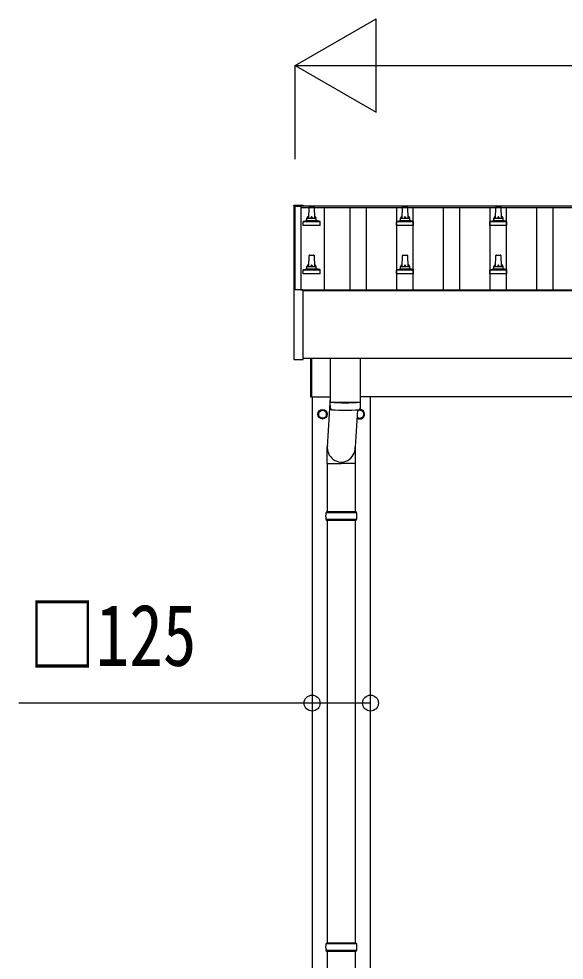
# Model space of a CAD drawing. Units: millimetres, scale not verified. Extents: x -16820 to 16820, y -11880 to 11880.
# Drawn here: x -13597 to -12430, y -7103 to -5089 of the extents above; entities that cross this region are included whole.
import ezdxf
from ezdxf.enums import TextEntityAlignment as Align

# ---------------------------------------------------------------- set-up
doc = ezdxf.new("R2010")
doc.units = ezdxf.units.MM
doc.header["$LTSCALE"] = 50
for name, color, linetype in [('0-4_YKK_13', 4, 'Continuous'), ('0-5_YKK_A1', 4, 'Continuous'), ('0-6_YKK_D', 6, 'Continuous')]:
    doc.layers.add(name, color=color, linetype=linetype)
doc.styles.add('ＭＳ ゴシック', font='')
doc.styles.get('ＭＳ ゴシック').set_extended_font_data('MS Gothic')

msp = doc.modelspace()

# ---------------------------------------------------------------- linework, layer by layer
at = {"layer": '0-4_YKK_13'}
for p, q in [((-13008.61, -5488.22), (-13008.61, -5488.82)), ((-13008.61, -5488.82), (-13008.61, -5669.48)), ((-13007.61, -5487.7), (-12989.61, -5487.7)), ((-12988.61, -5488.82), (-12988.61, -5488.22)), ((-12988.61, -5488.89), (-12988.61, -5488.82)), ((-12976.31, -5515.41), (-12975.58, -5491.88)), ((-12974.58, -5490.91), (-12966.03, -5490.91)), ((-12965.03, -5491.88), (-12964.31, -5515.41)), ((-12776.31, -5515.41), (-12775.58, -5491.88)), ((-12774.58, -5490.91), (-12766.03, -5490.91)), ((-12765.03, -5491.88), (-12764.31, -5515.41)), ((-12576.31, -5515.41), (-12575.58, -5491.88)), ((-12574.58, -5490.91), (-12566.03, -5490.91)), ((-12565.03, -5491.88), (-12564.31, -5515.41)), ((-12980.31, -5519.62), (-12980.31, -5515.41)), ((-12979.31, -5515.41), (-12961.31, -5515.41)), ((-12960.31, -5519.62), (-12960.31, -5515.41)), ((-12780.31, -5519.62), (-12780.31, -5515.41)), ((-12779.31, -5515.41), (-12761.31, -5515.41)), ((-12760.31, -5519.62), (-12760.31, -5515.41)), ((-12580.31, -5519.62), (-12580.31, -5515.41)), ((-12579.31, -5515.41), (-12561.31, -5515.41)), ((-12560.31, -5519.62), (-12560.31, -5515.41)), ((-12988.56, -5530.91), (-12988.56, -5523.19)), ((-12952.06, -5530.91), (-12988.56, -5530.91)), ((-12988.17, -5522.41), (-12952.44, -5522.41)), ((-12987.79, -5522.22), (-12981.07, -5520.59)), ((-12980.69, -5520.41), (-12959.92, -5520.41)), ((-12952.82, -5522.22), (-12959.54, -5520.59)), ((-12952.06, -5530.91), (-12952.06, -5523.19)), ((-12788.56, -5530.91), (-12788.56, -5523.19)), ((-12752.06, -5530.91), (-12788.56, -5530.91)), ((-12788.17, -5522.41), (-12752.44, -5522.41)), ((-12787.79, -5522.22), (-12781.07, -5520.59)), ((-12780.69, -5520.41), (-12759.92, -5520.41)), ((-12752.82, -5522.22), (-12759.54, -5520.59)), ((-12752.06, -5530.91), (-12752.06, -5523.19)), ((-12588.56, -5530.91), (-12588.56, -5523.19)), ((-12552.06, -5530.91), (-12588.56, -5530.91)), ((-12588.17, -5522.41), (-12552.44, -5522.41)), ((-12587.79, -5522.22), (-12581.07, -5520.59)), ((-12580.69, -5520.41), (-12559.92, -5520.41)), ((-12552.82, -5522.22), (-12559.54, -5520.59)), ((-12552.06, -5530.91), (-12552.06, -5523.19)), ((-12976.31, -5618.74), (-12975.58, -5595.21)), ((-12974.58, -5594.24), (-12966.03, -5594.24)), ((-12965.03, -5595.21), (-12964.31, -5618.74)), ((-12776.31, -5618.74), (-12775.58, -5595.21)), ((-12774.58, -5594.24), (-12766.03, -5594.24)), ((-12765.03, -5595.21), (-12764.31, -5618.74)), ((-12576.31, -5618.74), (-12575.58, -5595.21)), ((-12574.58, -5594.24), (-12566.03, -5594.24)), ((-12565.03, -5595.21), (-12564.31, -5618.74)), ((-12980.31, -5622.95), (-12980.31, -5618.74)), ((-12979.31, -5618.74), (-12961.31, -5618.74)), ((-12960.31, -5622.95), (-12960.31, -5618.74)), ((-12780.31, -5622.95), (-12780.31, -5618.74)), ((-12779.31, -5618.74), (-12761.31, -5618.74)), ((-12760.31, -5622.95), (-12760.31, -5618.74)), ((-12580.31, -5622.95), (-12580.31, -5618.74)), ((-12579.31, -5618.74), (-12561.31, -5618.74)), ((-12560.31, -5622.95), (-12560.31, -5618.74)), ((-12988.56, -5634.24), (-12988.56, -5626.53)), ((-12952.06, -5634.24), (-12988.56, -5634.24)), ((-12988.17, -5625.74), (-12952.44, -5625.74)), ((-12987.79, -5625.55), (-12981.07, -5623.92)), ((-12980.69, -5623.74), (-12959.92, -5623.74)), ((-12952.82, -5625.55), (-12959.54, -5623.92)), ((-12952.06, -5634.24), (-12952.06, -5626.53)), ((-12788.56, -5634.24), (-12788.56, -5626.53)), ((-12752.06, -5634.24), (-12788.56, -5634.24)), ((-12788.17, -5625.74), (-12752.44, -5625.74)), ((-12787.79, -5625.55), (-12781.07, -5623.92)), ((-12780.69, -5623.74), (-12759.92, -5623.74)), ((-12752.82, -5625.55), (-12759.54, -5623.92)), ((-12752.06, -5634.24), (-12752.06, -5626.53)), ((-12588.56, -5634.24), (-12588.56, -5626.53)), ((-12552.06, -5634.24), (-12588.56, -5634.24)), ((-12588.17, -5625.74), (-12552.44, -5625.74)), ((-12587.79, -5625.55), (-12581.07, -5623.92)), ((-12580.69, -5623.74), (-12559.92, -5623.74)), ((-12552.82, -5625.55), (-12559.54, -5623.92)), ((-12552.06, -5634.24), (-12552.06, -5626.53)), ((-13008.61, -5669.49), (-13008.61, -5817.49)), ((-13007.61, -5668.99), (-13008.11, -5668.99)), ((-12989.61, -5668.99), (-13007.61, -5668.99)), ((-12989.11, -5668.99), (-12989.61, -5668.99)), ((-12988.61, -5817.49), (-12988.61, -5669.49)), ((-13008.11, -5817.99), (-12989.11, -5817.99)), ((-12972.31, -5898.5), (-12972.31, -5815.36)), ((-12970.31, -5815.36), (-12970.31, -5898.5)), ((-12930.31, -5815.36), (-12930.31, -5908.34)), ((-12866.31, -5815.36), (-12866.31, -5908.34)), ((-12970.31, -5898.5), (-12972.31, -5898.5)), ((-12930.31, -5898.76), (-12936.86, -6005.75)), ((-12930.11, -5922.32), (-12930.34, -5909.34)), ((-12925.83, -5908.62), (-12925.81, -5909.62)), ((-12870.78, -5908.62), (-12870.8, -5909.62)), ((-12866.28, -5909.34), (-12866.5, -5922.32)), ((-12938.21, -5934.75), (-12938.31, -5934.75)), ((-12938.21, -5935.25), (-12938.31, -5935.25)), ((-12871.85, -5925.62), (-12876.75, -6005.75)), ((-12872.81, -5941.35), (-12866.81, -5944.81)), ((-12866.81, -5925.19), (-12872, -5928.19)), ((-12936.96, -6040.42), (-12936.96, -6005.75)), ((-12876.66, -6040.42), (-12876.66, -6005.75)), ((-12936.96, -6040.42), (-12906.81, -6040.42)), ((-12936.81, -6040.42), (-12936.81, -6144)), ((-12876.66, -6040.42), (-12906.81, -6040.42)), ((-12876.81, -6040.42), (-12876.81, -6144)), ((-12873.81, -6146), (-12939.81, -6146)), ((-12873.81, -6160), (-12939.81, -6160)), ((-12874.81, -6144), (-12938.81, -6144)), ((-12938.81, -6144), (-12938.81, -6146)), ((-12938.81, -6162), (-12938.81, -6160)), ((-12874.81, -6162), (-12938.81, -6162)), ((-12936.81, -6162), (-12936.81, -7066.5)), ((-12876.81, -6162), (-12876.81, -7066.5)), ((-12874.81, -6144), (-12874.81, -6146)), ((-12874.81, -6162), (-12874.81, -6160)), ((-12873.81, -7068.49), (-12939.81, -7068.49)), ((-12874.81, -7066.49), (-12938.81, -7066.49)), ((-12938.81, -7066.49), (-12938.81, -7068.49)), ((-12874.81, -7066.49), (-12874.81, -7068.49)), ((-12873.81, -7082.49), (-12939.81, -7082.49)), ((-12938.81, -7084.49), (-12938.81, -7082.49)), ((-12874.81, -7084.49), (-12938.81, -7084.49)), ((-12936.81, -7084.49), (-12936.81, -7989)), ((-12876.81, -7084.49), (-12876.81, -7989)), ((-12874.81, -7084.49), (-12874.81, -7082.49))]:
    msp.add_line(p, q, dxfattribs=at)
for points in [[(-13008.61, -5488.22), (-13008.57, -5488.03), (-13008.5, -5487.9), (-13008.41, -5487.82), (-13008.32, -5487.77), (-13008.25, -5487.74), (-13008.19, -5487.73), (-13008.16, -5487.72), (-13008.11, -5487.72), (-13007.93, -5487.71), (-13007.74, -5487.7), (-13007.61, -5487.7)], [(-12989.61, -5487.7), (-12989.42, -5487.7), (-12989.24, -5487.71), (-12989.11, -5487.72), (-12989.04, -5487.72), (-12988.98, -5487.74), (-12988.88, -5487.77), (-12988.75, -5487.87), (-12988.66, -5488), (-12988.65, -5488.02)], [(-12866.81, -5925.19), (-12858.31, -5930.09), (-12858.31, -5939.91), (-12866.81, -5944.81)]]:
    msp.add_lwpolyline(points, dxfattribs=at)
msp.add_lwpolyline([(-12946.81, -5925.19), (-12955.31, -5930.09), (-12955.31, -5939.91), (-12946.81, -5944.81), (-12938.31, -5939.91), (-12938.31, -5930.09)], close=True, dxfattribs=at)
for radius in [10, 8.5]:
    msp.add_circle((-12946.81, -5935), radius, dxfattribs=at)
for centre, radius, start, end in [((-12989.11, -5488.22), 0.499, 0.00068, 23.5008), ((-12974.58, -5491.91), 1, 90, 178.60509), ((-12966.03, -5491.91), 1, 1.39491, 90), ((-12774.58, -5491.91), 1, 90, 178.60509), ((-12766.03, -5491.91), 1, 1.39491, 90), ((-12574.58, -5491.91), 1, 90, 178.60509), ((-12566.03, -5491.91), 1, 1.39491, 90), ((-12976.22, -5516.04), 4.13, 90, 171.17633), ((-12979.31, -5516.41), 1, 90, 180), ((-12966.97, -5515.41), 4.83, 133.60282, 180), ((-12973.64, -5515.41), 4.83, 0, 46.39718), ((-12964.39, -5516.04), 4.13, 8.82367, 90), ((-12961.31, -5516.41), 1, 0, 90), ((-12776.22, -5516.04), 4.13, 90, 171.17633), ((-12779.31, -5516.41), 1, 90, 180), ((-12766.97, -5515.41), 4.83, 133.60282, 180), ((-12773.64, -5515.41), 4.83, 0, 46.39718), ((-12764.39, -5516.04), 4.13, 8.82367, 90), ((-12761.31, -5516.41), 1, 0, 90), ((-12576.22, -5516.04), 4.13, 90, 171.17633), ((-12579.31, -5516.41), 1, 90, 180), ((-12566.97, -5515.41), 4.83, 133.60282, 180), ((-12573.64, -5515.41), 4.83, 0, 46.39718), ((-12564.39, -5516.04), 4.13, 8.82367, 90), ((-12561.31, -5516.41), 1, 0, 90), ((-12987.56, -5523.19), 1, 103.62699, 180), ((-12981.31, -5519.62), 1, 283.62699, 0), ((-12959.31, -5519.62), 1, 180, 256.37301), ((-12953.06, -5523.19), 1, 0, 76.37301), ((-12787.56, -5523.19), 1, 103.62699, 180), ((-12781.31, -5519.62), 1, 283.62699, 0), ((-12759.31, -5519.62), 1, 180, 256.37301), ((-12753.06, -5523.19), 1, 0, 76.37301), ((-12587.56, -5523.19), 1, 103.62699, 180), ((-12581.31, -5519.62), 1, 283.62699, 0), ((-12559.31, -5519.62), 1, 180, 256.37301), ((-12553.06, -5523.19), 1, 0, 76.37301), ((-12974.58, -5595.24), 1, 90, 178.60509), ((-12966.03, -5595.24), 1, 1.39491, 90), ((-12774.58, -5595.24), 1, 90, 178.60509), ((-12766.03, -5595.24), 1, 1.39491, 90), ((-12574.58, -5595.24), 1, 90, 178.60509), ((-12566.03, -5595.24), 1, 1.39491, 90), ((-12976.22, -5619.37), 4.13, 90, 171.17633), ((-12979.31, -5619.74), 1, 90, 180), ((-12966.97, -5618.74), 4.83, 133.60282, 180), ((-12973.64, -5618.74), 4.83, 0, 46.39718), ((-12964.39, -5619.37), 4.13, 8.82367, 90), ((-12961.31, -5619.74), 1, 0, 90), ((-12776.22, -5619.37), 4.13, 90, 171.17633), ((-12779.31, -5619.74), 1, 90, 180), ((-12766.97, -5618.74), 4.83, 133.60282, 180), ((-12773.64, -5618.74), 4.83, 0, 46.39718), ((-12764.39, -5619.37), 4.13, 8.82367, 90), ((-12761.31, -5619.74), 1, 0, 90), ((-12576.22, -5619.37), 4.13, 90, 171.17633), ((-12579.31, -5619.74), 1, 90, 180), ((-12566.97, -5618.74), 4.83, 133.60282, 180), ((-12573.64, -5618.74), 4.83, 0, 46.39718), ((-12564.39, -5619.37), 4.13, 8.82367, 90), ((-12561.31, -5619.74), 1, 0, 90), ((-12987.56, -5626.53), 1, 103.62699, 180), ((-12981.31, -5622.95), 1, 283.62699, 0), ((-12959.31, -5622.95), 1, 180, 256.37301), ((-12953.06, -5626.53), 1, 0, 76.37301), ((-12787.56, -5626.53), 1, 103.62699, 180), ((-12781.31, -5622.95), 1, 283.62699, 0), ((-12759.31, -5622.95), 1, 180, 256.37301), ((-12753.06, -5626.53), 1, 0, 76.37301), ((-12587.56, -5626.53), 1, 103.62699, 180), ((-12581.31, -5622.95), 1, 283.62699, 0), ((-12559.31, -5622.95), 1, 180, 256.37301), ((-12553.06, -5626.53), 1, 0, 76.37301), ((-13008.11, -5669.49), 0.5, 90, 180), ((-12989.11, -5669.49), 0.5, 0, 90), ((-13008.11, -5817.49), 0.5, 180, 270), ((-12989.11, -5817.49), 0.5, 270, 0), ((-12898.31, -5428.61), 480.8, 266.18381, 273.81619), ((-12898.31, -5429.61), 480.8, 266.18381, 273.81619), ((-12946.81, -5935), 8.6, 171.25399, 188.74601), ((-12946.81, -5935), 8.6, 111.25399, 128.74601), ((-12946.81, -5935), 8.6, 231.25399, 248.74601), ((-12946.81, -5935), 8.6, 51.25399, 68.74601), ((-12946.81, -5935), 8.6, 291.25399, 308.74601), ((-12946.81, -5935), 8.6, 1.66581, 8.74601), ((-12946.81, -5935), 8.6, 351.25399, 358.33419), ((-12926.69, -5922.09), 3.43, 183.91307, 262.91645), ((-12898.31, -5406.62), 519.67, 266.82357, 273.17802), ((-12866.81, -5935), 10, 232.41726, 98.66022), ((-12866.81, -5935), 8.5, 225.25523, 127.74243), ((-12866.81, -5935), 8.6, 231.25399, 248.74601), ((-12866.81, -5935), 8.6, 111.25399, 127.16088), ((-12869.92, -5922.09), 3.43, 277.00994, 356.09787), ((-12866.81, -5935), 8.6, 51.25399, 68.74601), ((-12866.81, -5935), 8.6, 291.25399, 308.74601), ((-12866.81, -5935), 8.6, 351.25399, 8.74601), ((-12891.06, -6153), 49.25, 171.82876, 180.00002), ((-12891.06, -6153), 49.25, 180.00002, 188.17127), ((-12922.56, -6153), 49.25, 359.99998, 8.17124), ((-12922.56, -6153), 49.25, 351.82873, 359.99998), ((-12891.06, -7075.49), 49.25, 171.82876, 180.00002), ((-12922.56, -7075.49), 49.25, 359.99998, 8.17124), ((-12891.06, -7075.49), 49.25, 180.00002, 188.17127), ((-12922.56, -7075.49), 49.25, 351.82873, 359.99998)]:
    msp.add_arc(centre, radius, start, end, dxfattribs=at)
msp.add_ellipse((-12906.81, -6005.75), major_axis=(0, -31.56), ratio=0.952301, start_param=4.5832251, end_param=7.8539816, dxfattribs=at)
at = {"layer": '0-5_YKK_A1'}
for p, q in [((-13005.31, -5489.85), (-12993.31, -5489.85)), ((-13005.31, -5668.99), (-13005.31, -5489.85)), ((-12993.31, -5488.89), (-7592.81, -5488.89)), ((-12993.31, -5488.89), (-12993.31, -5492.47)), ((-12993.31, -5489.85), (-12993.31, -5668.99)), ((-12993.31, -5492.47), (-7570.31, -5492.47)), ((-12943.81, -5492.47), (-12943.81, -5668.93)), ((-12887.81, -5668.93), (-12887.81, -5492.47)), ((-12852.81, -5668.93), (-12852.81, -5492.47)), ((-12787.81, -5668.93), (-12787.81, -5492.47)), ((-12752.81, -5668.93), (-12752.81, -5492.47)), ((-12687.81, -5668.93), (-12687.81, -5492.47)), ((-12652.81, -5668.93), (-12652.81, -5492.47)), ((-12587.81, -5668.93), (-12587.81, -5492.47)), ((-12552.81, -5668.93), (-12552.81, -5492.47)), ((-12487.81, -5668.93), (-12487.81, -5492.47)), ((-12452.81, -5668.93), (-12452.81, -5492.47)), ((-12993.31, -5668.93), (-7580.31, -5668.93)), ((-12988.61, -5670.49), (-7580.31, -5670.49)), ((-7580.31, -5815.36), (-12988.61, -5815.36)), ((-12970.31, -5898), (-12930.31, -5898)), ((-12969.31, -5898), (-12969.31, -8698)), ((-7585.31, -5898), (-12866.31, -5898)), ((-12844.31, -8698), (-12844.31, -5898))]:
    msp.add_line(p, q, dxfattribs=at)
at = {"layer": '0-6_YKK_D'}
for p, q in [((-13005.31, -5188.89), (-12832.1, -5088.89)), ((-12832.1, -5288.89), (-12832.1, -5088.89)), ((-13005.31, -5388.89), (-13005.31, -5187.89)), ((-13005.31, -5188.89), (-12832.1, -5288.89)), ((-13005.31, -5188.89), (-12658.9, -5188.89)), ((-12805.31, -5188.89), (-2335.31, -5188.89))]:
    msp.add_line(p, q, dxfattribs=at)
msp.add_lwpolyline([(-12844.31, -6553), (-12969.31, -6553), (-13597.31, -6553)], dxfattribs=at)
for centre in [(-12969.31, -6553), (-12844.31, -6553)]:
    msp.add_circle(centre, 17, dxfattribs=at)

# ---------------------------------------------------------------- texts
at = {"layer": '0-6_YKK_D', "style": 'ＭＳ ゴシック', "width": 0.8}
msp.add_text('□125', height=132, dxfattribs=at).set_placement((-13576.51, -6513), align=Align.BOTTOM_LEFT)

doc.saveas('drawing.dxf')
